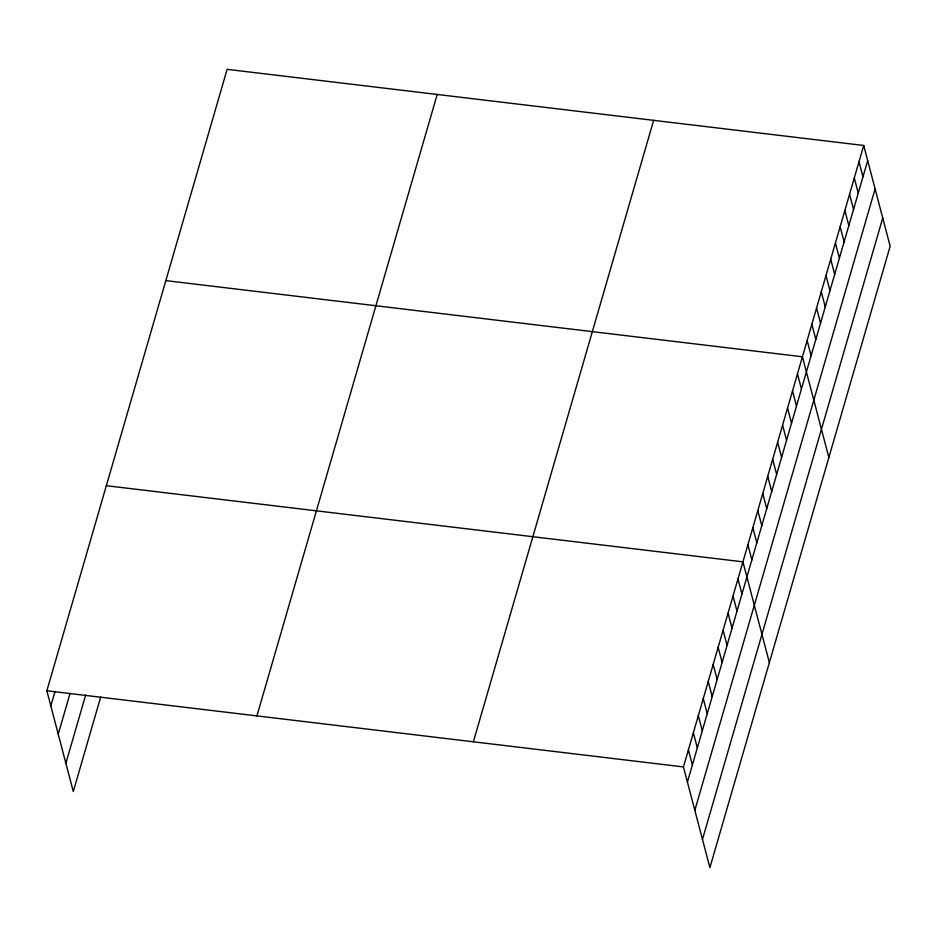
<?xml version="1.0" encoding="UTF-8"?>
<svg xmlns="http://www.w3.org/2000/svg" width="937" height="937" viewBox="0 0 937 937"><rect width="100%" height="100%" fill="white"/><g stroke="black" fill="none" stroke-linecap="round" stroke-linejoin="round"><path stroke-width="1.41" d="M100.739 696.87L73.285 791.531L46.85 690.78L227.117 69.338L863.715 145.469L890.15 246.22L709.883 867.662L683.448 766.923L863.715 145.469M50.821 705.912L55.014 691.459M58.235 734.163L70.052 693.415M65.871 763.268L85.7 694.914M256.925 715.903L437.204 94.461M473.372 741.788L653.639 120.346M687.418 782.055L867.685 160.614M694.832 810.306L875.099 188.864M702.469 839.411L882.736 217.97M165.826 280.62L802.423 356.763L828.858 457.514M106.338 485.706L742.936 561.837L769.371 662.588M46.85 690.78L683.448 766.923M859.006 161.726L862.977 176.859M854.286 177.983L858.257 193.116M849.578 194.228L853.548 209.373M844.858 210.485L848.828 225.63M840.149 226.742L844.12 241.875M835.429 242.999L839.4 258.132M830.721 259.244L834.691 274.389M826.001 275.501L829.971 290.634M821.28 291.758L825.251 306.891M816.572 308.004L820.543 323.148M811.852 324.261L815.822 339.393M807.144 340.518L811.114 355.65M797.469 373.851L801.44 388.996M792.515 390.94L796.485 406.084M787.548 408.04L791.531 423.173M782.594 425.129L786.565 440.261M777.64 442.217L781.61 457.35M772.685 459.306L776.656 474.438M767.719 476.394L771.69 491.527M762.765 493.483L766.735 508.615M757.81 510.571L761.781 525.716M752.856 527.66L756.827 542.804M747.89 544.748L751.861 559.893M737.981 578.937L741.952 594.07M733.027 596.026L736.997 611.158M728.061 613.114L732.031 628.247M723.106 630.203L727.077 645.335M718.152 647.291L722.122 662.424M713.186 664.38L717.168 679.512M708.231 681.468L712.202 696.613M703.277 698.557L707.248 713.701M698.323 715.645L702.293 730.79M693.357 732.746L697.327 747.878M688.402 749.834L692.373 764.967"/></g></svg>
